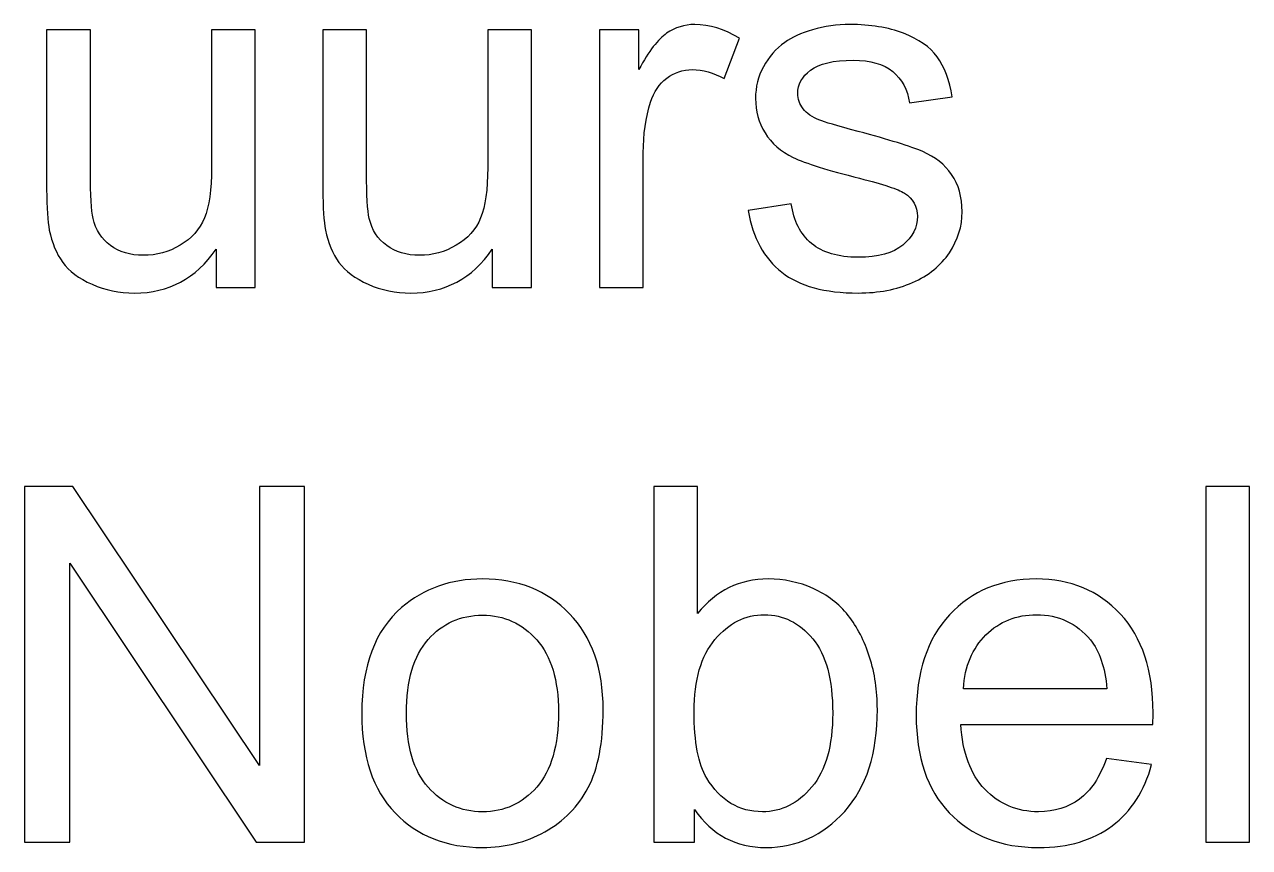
# Model space of a CAD drawing. Header units: centimetres. Extents: x -10.5 to 10.5, y -5.5 to 5.5.
# Drawn here: x -0.211 to 0.398, y -4.024 to -3.614 of the extents above; entities that cross this region are included whole.
import ezdxf

# ---------------------------------------------------------------- set-up
doc = ezdxf.new("R2010")
doc.units = ezdxf.units.CM
doc.header["$MEASUREMENT"] = 0
doc.layers.add('Laag 1', color=7, linetype='Continuous')

msp = doc.modelspace()

# ---------------------------------------------------------------- linework, layer by layer
at = {"layer": 'Laag 1', "color": 114}
for points, knots in [([(-0.11562, -3.74521), (-0.11562, -3.74521), (-0.11562, -3.72615), (-0.11562, -3.72615), (-0.11562, -3.72615), (-0.12558, -3.74068), (-0.13908, -3.74793), (-0.15616, -3.74793), (-0.15616, -3.74793), (-0.16369, -3.74793), (-0.17073, -3.74649), (-0.17727, -3.7436), (-0.17727, -3.7436), (-0.18382, -3.74068), (-0.18867, -3.73706), (-0.19184, -3.7327), (-0.19184, -3.7327), (-0.19501, -3.72829), (-0.19723, -3.72294), (-0.19851, -3.71661), (-0.19851, -3.71661), (-0.19937, -3.71233), (-0.19983, -3.70558), (-0.19983, -3.69636), (-0.19983, -3.69636), (-0.19983, -3.69636), (-0.19983, -3.61705), (-0.19983, -3.61705), (-0.19983, -3.61705), (-0.19983, -3.61705), (-0.1781, -3.61705), (-0.1781, -3.61705), (-0.1781, -3.61705), (-0.1781, -3.61705), (-0.1781, -3.68796), (-0.1781, -3.68796), (-0.1781, -3.68796), (-0.1781, -3.69928), (-0.17764, -3.70693), (-0.17678, -3.71084), (-0.17678, -3.71084), (-0.17542, -3.71656), (-0.17254, -3.72101), (-0.16809, -3.72426), (-0.16809, -3.72426), (-0.16369, -3.72751), (-0.15826, -3.72916), (-0.15175, -3.72916), (-0.15175, -3.72916), (-0.14525, -3.72916), (-0.13916, -3.72751), (-0.13348, -3.72418), (-0.13348, -3.72418), (-0.1278, -3.72085), (-0.12377, -3.71628), (-0.12138, -3.71056), (-0.12138, -3.71056), (-0.11904, -3.70484), (-0.11784, -3.69648), (-0.11784, -3.68557), (-0.11784, -3.68557), (-0.11784, -3.68557), (-0.11784, -3.61705), (-0.11784, -3.61705), (-0.11784, -3.61705), (-0.11784, -3.61705), (-0.09611, -3.61705), (-0.09611, -3.61705), (-0.09611, -3.61705), (-0.09611, -3.61705), (-0.09611, -3.74521), (-0.09611, -3.74521), (-0.09611, -3.74521), (-0.09611, -3.74521), (-0.11562, -3.74521), (-0.11562, -3.74521)], [0, 0, 0, 0, 0.05, 0.05, 0.05, 0.05, 0.1, 0.1, 0.1, 0.1, 0.15, 0.15, 0.15, 0.15, 0.2, 0.2, 0.2, 0.2, 0.25, 0.25, 0.25, 0.25, 0.3, 0.3, 0.3, 0.3, 0.35, 0.35, 0.35, 0.35, 0.4, 0.4, 0.4, 0.4, 0.45, 0.45, 0.45, 0.45, 0.5, 0.5, 0.5, 0.5, 0.55, 0.55, 0.55, 0.55, 0.6, 0.6, 0.6, 0.6, 0.65, 0.65, 0.65, 0.65, 0.7, 0.7, 0.7, 0.7, 0.75, 0.75, 0.75, 0.75, 0.8, 0.8, 0.8, 0.8, 0.85, 0.85, 0.85, 0.85, 0.9, 0.9, 0.9, 0.9, 1, 1, 1, 1]), ([(0.02172, -3.74521), (0.02172, -3.74521), (0.02172, -3.72615), (0.02172, -3.72615), (0.02172, -3.72615), (0.01176, -3.74068), (-0.00174, -3.74793), (-0.01882, -3.74793), (-0.01882, -3.74793), (-0.02635, -3.74793), (-0.03339, -3.74649), (-0.03993, -3.7436), (-0.03993, -3.7436), (-0.04648, -3.74068), (-0.05133, -3.73706), (-0.0545, -3.7327), (-0.0545, -3.7327), (-0.05767, -3.72829), (-0.05989, -3.72294), (-0.06117, -3.71661), (-0.06117, -3.71661), (-0.06203, -3.71233), (-0.06249, -3.70558), (-0.06249, -3.69636), (-0.06249, -3.69636), (-0.06249, -3.69636), (-0.06249, -3.61705), (-0.06249, -3.61705), (-0.06249, -3.61705), (-0.06249, -3.61705), (-0.04076, -3.61705), (-0.04076, -3.61705), (-0.04076, -3.61705), (-0.04076, -3.61705), (-0.04076, -3.68796), (-0.04076, -3.68796), (-0.04076, -3.68796), (-0.04076, -3.69928), (-0.0403, -3.70693), (-0.03944, -3.71084), (-0.03944, -3.71084), (-0.03808, -3.71656), (-0.0352, -3.72101), (-0.03075, -3.72426), (-0.03075, -3.72426), (-0.02635, -3.72751), (-0.02092, -3.72916), (-0.01441, -3.72916), (-0.01441, -3.72916), (-0.00791, -3.72916), (-0.00182, -3.72751), (0.00386, -3.72418), (0.00386, -3.72418), (0.00954, -3.72085), (0.01357, -3.71628), (0.01596, -3.71056), (0.01596, -3.71056), (0.0183, -3.70484), (0.0195, -3.69648), (0.0195, -3.68557), (0.0195, -3.68557), (0.0195, -3.68557), (0.0195, -3.61705), (0.0195, -3.61705), (0.0195, -3.61705), (0.0195, -3.61705), (0.04123, -3.61705), (0.04123, -3.61705), (0.04123, -3.61705), (0.04123, -3.61705), (0.04123, -3.74521), (0.04123, -3.74521), (0.04123, -3.74521), (0.04123, -3.74521), (0.02172, -3.74521), (0.02172, -3.74521)], [0, 0, 0, 0, 0.05, 0.05, 0.05, 0.05, 0.1, 0.1, 0.1, 0.1, 0.15, 0.15, 0.15, 0.15, 0.2, 0.2, 0.2, 0.2, 0.25, 0.25, 0.25, 0.25, 0.3, 0.3, 0.3, 0.3, 0.35, 0.35, 0.35, 0.35, 0.4, 0.4, 0.4, 0.4, 0.45, 0.45, 0.45, 0.45, 0.5, 0.5, 0.5, 0.5, 0.55, 0.55, 0.55, 0.55, 0.6, 0.6, 0.6, 0.6, 0.65, 0.65, 0.65, 0.65, 0.7, 0.7, 0.7, 0.7, 0.75, 0.75, 0.75, 0.75, 0.8, 0.8, 0.8, 0.8, 0.85, 0.85, 0.85, 0.85, 0.9, 0.9, 0.9, 0.9, 1, 1, 1, 1]), ([(0.0751, -3.74521), (0.0751, -3.74521), (0.0751, -3.61705), (0.0751, -3.61705), (0.0751, -3.61705), (0.0751, -3.61705), (0.09461, -3.61705), (0.09461, -3.61705), (0.09461, -3.61705), (0.09461, -3.61705), (0.09461, -3.63668), (0.09461, -3.63668), (0.09461, -3.63668), (0.09959, -3.62758), (0.1042, -3.62158), (0.10844, -3.61869), (0.10844, -3.61869), (0.11268, -3.61577), (0.11733, -3.61433), (0.12239, -3.61433), (0.12239, -3.61433), (0.12972, -3.61433), (0.13717, -3.61664), (0.14474, -3.6212), (0.14474, -3.6212), (0.14474, -3.6212), (0.137, -3.64125), (0.137, -3.64125), (0.137, -3.64125), (0.13173, -3.63828), (0.12646, -3.6368), (0.1212, -3.6368), (0.1212, -3.6368), (0.11646, -3.6368), (0.11222, -3.63824), (0.10848, -3.64108), (0.10848, -3.64108), (0.10473, -3.64392), (0.10206, -3.64787), (0.10045, -3.65294), (0.10045, -3.65294), (0.09803, -3.66063), (0.09683, -3.66907), (0.09683, -3.67825), (0.09683, -3.67825), (0.09683, -3.67825), (0.09683, -3.74521), (0.09683, -3.74521), (0.09683, -3.74521), (0.09683, -3.74521), (0.0751, -3.74521), (0.0751, -3.74521)], [0, 0, 0, 0, 0.071429, 0.071429, 0.071429, 0.071429, 0.142857, 0.142857, 0.142857, 0.142857, 0.214286, 0.214286, 0.214286, 0.214286, 0.285714, 0.285714, 0.285714, 0.285714, 0.357143, 0.357143, 0.357143, 0.357143, 0.428571, 0.428571, 0.428571, 0.428571, 0.5, 0.5, 0.5, 0.5, 0.571429, 0.571429, 0.571429, 0.571429, 0.642857, 0.642857, 0.642857, 0.642857, 0.714286, 0.714286, 0.714286, 0.714286, 0.785714, 0.785714, 0.785714, 0.785714, 0.857143, 0.857143, 0.857143, 0.857143, 1, 1, 1, 1]), ([(0.14894, -3.70693), (0.14894, -3.70693), (0.17042, -3.70348), (0.17042, -3.70348), (0.17042, -3.70348), (0.17161, -3.71208), (0.17499, -3.71866), (0.1805, -3.72327), (0.1805, -3.72327), (0.18602, -3.72784), (0.19375, -3.73015), (0.20363, -3.73015), (0.20363, -3.73015), (0.21363, -3.73015), (0.22104, -3.72813), (0.2259, -3.72406), (0.2259, -3.72406), (0.23071, -3.72002), (0.23314, -3.71525), (0.23314, -3.70977), (0.23314, -3.70977), (0.23314, -3.70488), (0.23096, -3.70101), (0.22664, -3.69821), (0.22664, -3.69821), (0.22359, -3.69627), (0.21619, -3.69385), (0.20441, -3.69084), (0.20441, -3.69084), (0.18853, -3.68685), (0.17754, -3.68339), (0.17137, -3.68047), (0.17137, -3.68047), (0.16523, -3.67751), (0.16058, -3.67347), (0.15741, -3.66829), (0.15741, -3.66829), (0.15424, -3.66314), (0.15264, -3.65742), (0.15264, -3.65117), (0.15264, -3.65117), (0.15264, -3.64545), (0.15396, -3.64018), (0.15655, -3.63532), (0.15655, -3.63532), (0.15918, -3.63047), (0.16272, -3.62643), (0.16721, -3.62322), (0.16721, -3.62322), (0.17058, -3.62075), (0.17519, -3.61865), (0.181, -3.61692), (0.181, -3.61692), (0.18684, -3.6152), (0.19306, -3.61433), (0.19972, -3.61433), (0.19972, -3.61433), (0.20976, -3.61433), (0.21857, -3.61577), (0.22615, -3.61869), (0.22615, -3.61869), (0.23376, -3.62158), (0.23936, -3.62553), (0.24298, -3.63047), (0.24298, -3.63047), (0.24656, -3.63545), (0.24907, -3.64207), (0.25043, -3.65039), (0.25043, -3.65039), (0.25043, -3.65039), (0.22919, -3.65335), (0.22919, -3.65335), (0.22919, -3.65335), (0.22824, -3.64668), (0.22545, -3.64145), (0.22084, -3.63771), (0.22084, -3.63771), (0.21623, -3.63396), (0.20972, -3.63211), (0.20129, -3.63211), (0.20129, -3.63211), (0.19137, -3.63211), (0.18425, -3.63376), (0.18001, -3.63705), (0.18001, -3.63705), (0.17577, -3.64034), (0.17363, -3.64421), (0.17363, -3.64862), (0.17363, -3.64862), (0.17363, -3.65141), (0.17449, -3.65397), (0.17626, -3.65623), (0.17626, -3.65623), (0.17803, -3.65853), (0.18079, -3.66047), (0.18458, -3.66199), (0.18458, -3.66199), (0.18676, -3.66281), (0.1931, -3.66467), (0.20371, -3.66755), (0.20371, -3.66755), (0.21902, -3.67162), (0.22973, -3.675), (0.23582, -3.67759), (0.23582, -3.67759), (0.24191, -3.68018), (0.24668, -3.68401), (0.25014, -3.68895), (0.25014, -3.68895), (0.25364, -3.69393), (0.25537, -3.7001), (0.25537, -3.70751), (0.25537, -3.70751), (0.25537, -3.71471), (0.25327, -3.7215), (0.24903, -3.72788), (0.24903, -3.72788), (0.24479, -3.73426), (0.2387, -3.7392), (0.23075, -3.7427), (0.23075, -3.7427), (0.22277, -3.7462), (0.21376, -3.74793), (0.20371, -3.74793), (0.20371, -3.74793), (0.18709, -3.74793), (0.17437, -3.74447), (0.16564, -3.7376), (0.16564, -3.7376), (0.15692, -3.73068), (0.15136, -3.72047), (0.14894, -3.70693)], [0, 0, 0, 0, 0.029412, 0.029412, 0.029412, 0.029412, 0.058824, 0.058824, 0.058824, 0.058824, 0.088235, 0.088235, 0.088235, 0.088235, 0.117647, 0.117647, 0.117647, 0.117647, 0.147059, 0.147059, 0.147059, 0.147059, 0.176471, 0.176471, 0.176471, 0.176471, 0.205882, 0.205882, 0.205882, 0.205882, 0.235294, 0.235294, 0.235294, 0.235294, 0.264706, 0.264706, 0.264706, 0.264706, 0.294118, 0.294118, 0.294118, 0.294118, 0.323529, 0.323529, 0.323529, 0.323529, 0.352941, 0.352941, 0.352941, 0.352941, 0.382353, 0.382353, 0.382353, 0.382353, 0.411765, 0.411765, 0.411765, 0.411765, 0.441176, 0.441176, 0.441176, 0.441176, 0.470588, 0.470588, 0.470588, 0.470588, 0.5, 0.5, 0.5, 0.5, 0.529412, 0.529412, 0.529412, 0.529412, 0.558824, 0.558824, 0.558824, 0.558824, 0.588235, 0.588235, 0.588235, 0.588235, 0.617647, 0.617647, 0.617647, 0.617647, 0.647059, 0.647059, 0.647059, 0.647059, 0.676471, 0.676471, 0.676471, 0.676471, 0.705882, 0.705882, 0.705882, 0.705882, 0.735294, 0.735294, 0.735294, 0.735294, 0.764706, 0.764706, 0.764706, 0.764706, 0.794118, 0.794118, 0.794118, 0.794118, 0.823529, 0.823529, 0.823529, 0.823529, 0.852941, 0.852941, 0.852941, 0.852941, 0.882353, 0.882353, 0.882353, 0.882353, 0.911765, 0.911765, 0.911765, 0.911765, 0.941176, 0.941176, 0.941176, 0.941176, 1, 1, 1, 1]), ([(-0.21085, -4.02108), (-0.21085, -4.02108), (-0.21085, -3.84427), (-0.21085, -3.84427), (-0.21085, -3.84427), (-0.21085, -3.84427), (-0.18682, -3.84427), (-0.18682, -3.84427), (-0.18682, -3.84427), (-0.18682, -3.84427), (-0.09405, -3.98305), (-0.09405, -3.98305), (-0.09405, -3.98305), (-0.09405, -3.98305), (-0.09405, -3.84427), (-0.09405, -3.84427), (-0.09405, -3.84427), (-0.09405, -3.84427), (-0.07158, -3.84427), (-0.07158, -3.84427), (-0.07158, -3.84427), (-0.07158, -3.84427), (-0.07158, -4.02108), (-0.07158, -4.02108), (-0.07158, -4.02108), (-0.07158, -4.02108), (-0.09561, -4.02108), (-0.09561, -4.02108), (-0.09561, -4.02108), (-0.09561, -4.02108), (-0.18838, -3.8823), (-0.18838, -3.8823), (-0.18838, -3.8823), (-0.18838, -3.8823), (-0.18838, -4.02108), (-0.18838, -4.02108), (-0.18838, -4.02108), (-0.18838, -4.02108), (-0.21085, -4.02108), (-0.21085, -4.02108)], [0, 0, 0, 0, 0.090909, 0.090909, 0.090909, 0.090909, 0.181818, 0.181818, 0.181818, 0.181818, 0.272727, 0.272727, 0.272727, 0.272727, 0.363636, 0.363636, 0.363636, 0.363636, 0.454545, 0.454545, 0.454545, 0.454545, 0.545455, 0.545455, 0.545455, 0.545455, 0.636364, 0.636364, 0.636364, 0.636364, 0.727273, 0.727273, 0.727273, 0.727273, 0.818182, 0.818182, 0.818182, 0.818182, 1, 1, 1, 1]), ([(0.12235, -4.02108), (0.12235, -4.02108), (0.1021, -4.02108), (0.1021, -4.02108), (0.1021, -4.02108), (0.1021, -4.02108), (0.1021, -3.84427), (0.1021, -3.84427), (0.1021, -3.84427), (0.1021, -3.84427), (0.12383, -3.84427), (0.12383, -3.84427), (0.12383, -3.84427), (0.12383, -3.84427), (0.12383, -3.90736), (0.12383, -3.90736), (0.12383, -3.90736), (0.13301, -3.89592), (0.1447, -3.8902), (0.15894, -3.8902), (0.15894, -3.8902), (0.1668, -3.8902), (0.17429, -3.89177), (0.18133, -3.89493), (0.18133, -3.89493), (0.18837, -3.8981), (0.19413, -3.90259), (0.1987, -3.90831), (0.1987, -3.90831), (0.20322, -3.91407), (0.2068, -3.92099), (0.20936, -3.92909), (0.20936, -3.92909), (0.21195, -3.93716), (0.21322, -3.94585), (0.21322, -3.95506), (0.21322, -3.95506), (0.21322, -3.97696), (0.20779, -3.99392), (0.19697, -4.00585), (0.19697, -4.00585), (0.1861, -4.01783), (0.1731, -4.0238), (0.15791, -4.0238), (0.15791, -4.0238), (0.14281, -4.0238), (0.13095, -4.0175), (0.12235, -4.00495), (0.12235, -4.00495), (0.12235, -4.00495), (0.12235, -4.02108), (0.12235, -4.02108)], [0, 0, 0, 0, 0.071429, 0.071429, 0.071429, 0.071429, 0.142857, 0.142857, 0.142857, 0.142857, 0.214286, 0.214286, 0.214286, 0.214286, 0.285714, 0.285714, 0.285714, 0.285714, 0.357143, 0.357143, 0.357143, 0.357143, 0.428571, 0.428571, 0.428571, 0.428571, 0.5, 0.5, 0.5, 0.5, 0.571429, 0.571429, 0.571429, 0.571429, 0.642857, 0.642857, 0.642857, 0.642857, 0.714286, 0.714286, 0.714286, 0.714286, 0.785714, 0.785714, 0.785714, 0.785714, 0.857143, 0.857143, 0.857143, 0.857143, 1, 1, 1, 1]), ([(0.37653, -4.02108), (0.37653, -4.02108), (0.37653, -3.84427), (0.37653, -3.84427), (0.37653, -3.84427), (0.37653, -3.84427), (0.39826, -3.84427), (0.39826, -3.84427), (0.39826, -3.84427), (0.39826, -3.84427), (0.39826, -4.02108), (0.39826, -4.02108), (0.39826, -4.02108), (0.39826, -4.02108), (0.37653, -4.02108), (0.37653, -4.02108)], [0, 0, 0, 0, 0.2, 0.2, 0.2, 0.2, 0.4, 0.4, 0.4, 0.4, 0.6, 0.6, 0.6, 0.6, 1, 1, 1, 1]), ([(-0.04314, -3.957), (-0.04314, -3.93333), (-0.03656, -3.9158), (-0.02334, -3.9044), (-0.02334, -3.9044), (-0.01236, -3.89493), (0.0011, -3.8902), (0.01695, -3.8902), (0.01695, -3.8902), (0.03452, -3.8902), (0.04893, -3.89596), (0.06012, -3.90749), (0.06012, -3.90749), (0.07127, -3.91897), (0.07687, -3.9349), (0.07687, -3.95519), (0.07687, -3.95519), (0.07687, -3.97165), (0.0744, -3.98457), (0.06946, -3.994), (0.06946, -3.994), (0.06452, -4.00342), (0.05732, -4.01075), (0.04786, -4.01598), (0.04786, -4.01598), (0.03843, -4.0212), (0.0281, -4.0238), (0.01695, -4.0238), (0.01695, -4.0238), (-0.001, -4.0238), (-0.01548, -4.01808), (-0.02655, -4.00659), (-0.02655, -4.00659), (-0.03763, -3.99511), (-0.04314, -3.97857), (-0.04314, -3.957)], [0, 0, 0, 0, 0.1, 0.1, 0.1, 0.1, 0.2, 0.2, 0.2, 0.2, 0.3, 0.3, 0.3, 0.3, 0.4, 0.4, 0.4, 0.4, 0.5, 0.5, 0.5, 0.5, 0.6, 0.6, 0.6, 0.6, 0.7, 0.7, 0.7, 0.7, 0.8, 0.8, 0.8, 0.8, 1, 1, 1, 1]), ([(0.3271, -3.97959), (0.3271, -3.97959), (0.34958, -3.98256), (0.34958, -3.98256), (0.34958, -3.98256), (0.34608, -3.9956), (0.33953, -4.00577), (0.32999, -4.01297), (0.32999, -4.01297), (0.32044, -4.02017), (0.30826, -4.0238), (0.2934, -4.0238), (0.2934, -4.0238), (0.27471, -4.0238), (0.2599, -4.01803), (0.24895, -4.00651), (0.24895, -4.00651), (0.238, -3.99503), (0.23253, -3.97885), (0.23253, -3.95807), (0.23253, -3.95807), (0.23253, -3.93659), (0.23804, -3.91988), (0.24911, -3.90802), (0.24911, -3.90802), (0.26018, -3.89613), (0.27455, -3.8902), (0.2922, -3.8902), (0.2922, -3.8902), (0.30928, -3.8902), (0.32324, -3.896), (0.33406, -3.90765), (0.33406, -3.90765), (0.34488, -3.9193), (0.35032, -3.93568), (0.35032, -3.95679), (0.35032, -3.95679), (0.35032, -3.95807), (0.35028, -3.96), (0.35019, -3.96256), (0.35019, -3.96256), (0.35019, -3.96256), (0.25475, -3.96256), (0.25475, -3.96256), (0.25475, -3.96256), (0.25557, -3.97659), (0.25953, -3.98737), (0.26669, -3.99482), (0.26669, -3.99482), (0.27381, -4.00227), (0.28274, -4.00602), (0.2934, -4.00602), (0.2934, -4.00602), (0.30134, -4.00602), (0.30813, -4.00392), (0.31373, -3.99972), (0.31373, -3.99972), (0.31937, -3.99552), (0.32381, -3.98881), (0.3271, -3.97959)], [0, 0, 0, 0, 0.0625, 0.0625, 0.0625, 0.0625, 0.125, 0.125, 0.125, 0.125, 0.1875, 0.1875, 0.1875, 0.1875, 0.25, 0.25, 0.25, 0.25, 0.3125, 0.3125, 0.3125, 0.3125, 0.375, 0.375, 0.375, 0.375, 0.4375, 0.4375, 0.4375, 0.4375, 0.5, 0.5, 0.5, 0.5, 0.5625, 0.5625, 0.5625, 0.5625, 0.625, 0.625, 0.625, 0.625, 0.6875, 0.6875, 0.6875, 0.6875, 0.75, 0.75, 0.75, 0.75, 0.8125, 0.8125, 0.8125, 0.8125, 0.875, 0.875, 0.875, 0.875, 1, 1, 1, 1]), ([(-0.02092, -3.95704), (-0.02092, -3.97342), (-0.01734, -3.98569), (-0.01017, -3.99379), (-0.01017, -3.99379), (-0.00297, -4.00194), (0.00604, -4.00602), (0.01695, -4.00602), (0.01695, -4.00602), (0.02773, -4.00602), (0.0367, -4.00194), (0.04391, -3.99375), (0.04391, -3.99375), (0.05107, -3.98556), (0.05465, -3.97309), (0.05465, -3.95634), (0.05465, -3.95634), (0.05465, -3.94054), (0.05103, -3.92856), (0.04382, -3.92045), (0.04382, -3.92045), (0.03662, -3.9123), (0.02765, -3.90823), (0.01695, -3.90823), (0.01695, -3.90823), (0.00604, -3.90823), (-0.00297, -3.91226), (-0.01017, -3.92037), (-0.01017, -3.92037), (-0.01734, -3.92848), (-0.02092, -3.9407), (-0.02092, -3.95704)], [0, 0, 0, 0, 0.111111, 0.111111, 0.111111, 0.111111, 0.222222, 0.222222, 0.222222, 0.222222, 0.333333, 0.333333, 0.333333, 0.333333, 0.444444, 0.444444, 0.444444, 0.444444, 0.555556, 0.555556, 0.555556, 0.555556, 0.666667, 0.666667, 0.666667, 0.666667, 0.777778, 0.777778, 0.777778, 0.777778, 1, 1, 1, 1]), ([(0.1221, -3.95605), (0.1221, -3.97136), (0.1242, -3.98243), (0.12836, -3.98927), (0.12836, -3.98927), (0.13519, -4.00042), (0.14441, -4.00602), (0.15606, -4.00602), (0.15606, -4.00602), (0.16556, -4.00602), (0.17375, -4.0019), (0.18063, -3.99367), (0.18063, -3.99367), (0.18754, -3.98544), (0.191, -3.97317), (0.191, -3.95688), (0.191, -3.95688), (0.191, -3.94017), (0.18771, -3.92786), (0.18108, -3.91992), (0.18108, -3.91992), (0.17445, -3.91197), (0.16643, -3.90798), (0.15705, -3.90798), (0.15705, -3.90798), (0.14754, -3.90798), (0.13935, -3.9121), (0.13247, -3.92033), (0.13247, -3.92033), (0.12556, -3.92856), (0.1221, -3.94045), (0.1221, -3.95605)], [0, 0, 0, 0, 0.111111, 0.111111, 0.111111, 0.111111, 0.222222, 0.222222, 0.222222, 0.222222, 0.333333, 0.333333, 0.333333, 0.333333, 0.444444, 0.444444, 0.444444, 0.444444, 0.555556, 0.555556, 0.555556, 0.555556, 0.666667, 0.666667, 0.666667, 0.666667, 0.777778, 0.777778, 0.777778, 0.777778, 1, 1, 1, 1]), ([(0.25599, -3.94478), (0.25599, -3.94478), (0.32735, -3.94478), (0.32735, -3.94478), (0.32735, -3.94478), (0.32641, -3.93399), (0.32365, -3.92593), (0.31916, -3.92053), (0.31916, -3.92053), (0.31229, -3.91218), (0.30332, -3.90798), (0.29233, -3.90798), (0.29233, -3.90798), (0.28237, -3.90798), (0.27401, -3.91132), (0.26722, -3.91798), (0.26722, -3.91798), (0.26047, -3.92465), (0.25673, -3.93358), (0.25599, -3.94478)], [0, 0, 0, 0, 0.166667, 0.166667, 0.166667, 0.166667, 0.333333, 0.333333, 0.333333, 0.333333, 0.5, 0.5, 0.5, 0.5, 0.666667, 0.666667, 0.666667, 0.666667, 1, 1, 1, 1])]:
    msp.add_open_spline(points, degree=3, knots=knots, dxfattribs=at)

doc.saveas('drawing.dxf')
